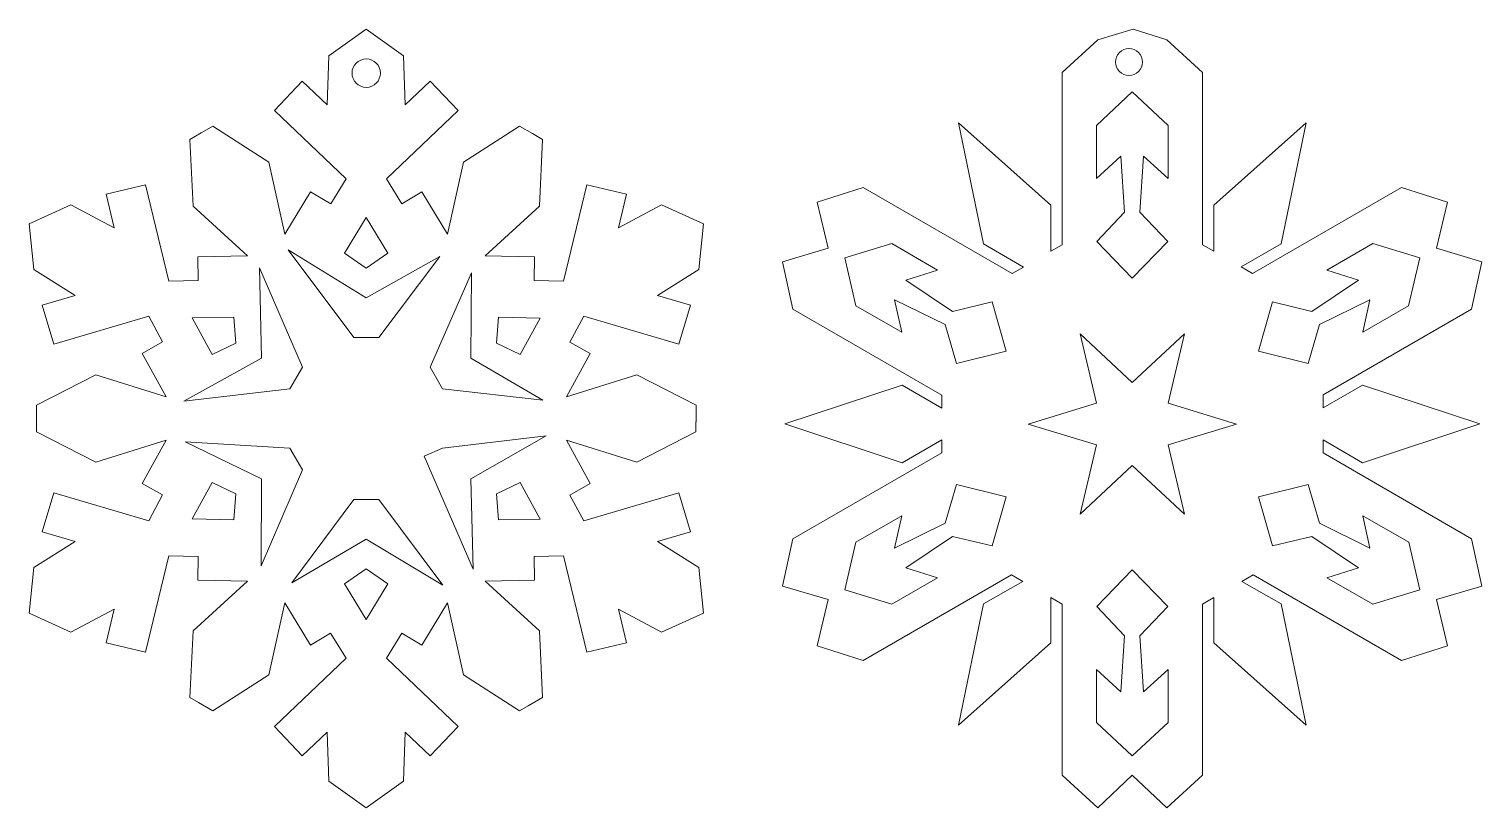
# Model space of a CAD drawing. Header units: millimetres. Extents: x -101 to 99, y -101 to 103.
# Drawn here: x 5.9 to 97.3, y -3.1 to 45.8 of the extents above; entities that cross this region are included whole.
import ezdxf

# ---------------------------------------------------------------- set-up
doc = ezdxf.new("R2010")
doc.units = ezdxf.units.MM
doc.header["$MEASUREMENT"] = 0
doc.layers.add('layer 1', color=7, linetype='Continuous')

msp = doc.modelspace()

# ---------------------------------------------------------------- linework, layer by layer
at = {"layer": 'layer 1', "color": 254, "lineweight": 9}
for points, knots in [([(16.7712, 39.2844), (16.7712, 39.2844), (16.7712, 39.2846), (16.7712, 39.2846), (16.7712, 39.2846), (16.7712, 39.2846), (16.7714, 39.2844), (16.7714, 39.2844), (16.7714, 39.2844), (16.7714, 39.2844), (16.966, 39.3969), (16.966, 39.3969), (16.966, 39.3969), (16.966, 39.3969), (16.9664, 39.3962), (16.9664, 39.3962), (16.9664, 39.3962), (16.9664, 39.3962), (17.5024, 39.7056), (17.5024, 39.7056), (17.5024, 39.7056), (17.5024, 39.7056), (21.0269, 37.4409), (21.0269, 37.4409), (21.0269, 37.4409), (21.0269, 37.4409), (22.0285, 32.9134), (22.0285, 32.9134), (22.0285, 32.9134), (22.0285, 32.9134), (23.6422, 35.5778), (23.6422, 35.5778), (23.6422, 35.5778), (23.6422, 35.5778), (24.9114, 34.8243), (24.9114, 34.8243), (24.9114, 34.8243), (24.9114, 34.8243), (25.8775, 36.3896), (25.8775, 36.3896), (25.8775, 36.3896), (25.8775, 36.3896), (21.3708, 40.6851), (21.3708, 40.6851), (21.3708, 40.6851), (21.3708, 40.6851), (23.1186, 42.5452), (23.1186, 42.5452), (23.1186, 42.5452), (23.1186, 42.5452), (24.6936, 41.0584), (24.6936, 41.0584), (24.6936, 41.0584), (24.6936, 41.0584), (24.8049, 44.1235), (24.8049, 44.1235), (24.8049, 44.1235), (24.8049, 44.1235), (27.147, 45.8107), (27.147, 45.8107), (27.147, 45.8107), (27.147, 45.8107), (29.4888, 44.1235), (29.4888, 44.1235), (29.4888, 44.1235), (29.4888, 44.1235), (29.6003, 41.0584), (29.6003, 41.0584), (29.6003, 41.0584), (29.6003, 41.0584), (31.1753, 42.5453), (31.1753, 42.5453), (31.1753, 42.5453), (31.1753, 42.5453), (32.9231, 40.6853), (32.9231, 40.6853), (32.9231, 40.6853), (32.9231, 40.6853), (28.4164, 36.3898), (28.4164, 36.3898), (28.4164, 36.3898), (28.4164, 36.3898), (29.3825, 34.8243), (29.3825, 34.8243), (29.3825, 34.8243), (29.3825, 34.8243), (30.6517, 35.5779), (30.6517, 35.5779), (30.6517, 35.5779), (30.6517, 35.5779), (32.2655, 32.9134), (32.2655, 32.9134), (32.2655, 32.9134), (32.2655, 32.9134), (33.2672, 37.4409), (33.2672, 37.4409), (33.2672, 37.4409), (33.2672, 37.4409), (36.7917, 39.7057), (36.7917, 39.7057), (36.7917, 39.7057), (36.7917, 39.7057), (37.5994, 39.2396), (37.5994, 39.2396), (37.5994, 39.2396), (37.5994, 39.2396), (37.6987, 39.1822), (37.6987, 39.1822), (37.6987, 39.1822), (37.6987, 39.1822), (37.6981, 39.1812), (37.6981, 39.1812), (37.6981, 39.1812), (37.6981, 39.1812), (38.2341, 38.8719), (38.2341, 38.8719), (38.2341, 38.8719), (38.2341, 38.8719), (38.035, 34.6872), (38.035, 34.6872), (38.035, 34.6872), (38.035, 34.6872), (34.6149, 31.556), (34.6149, 31.556), (34.6149, 31.556), (34.6149, 31.556), (37.7291, 31.4905), (37.7291, 31.4905), (37.7291, 31.4905), (37.7291, 31.4905), (37.7112, 30.0146), (37.7112, 30.0146), (37.7112, 30.0146), (37.7112, 30.0146), (39.5501, 29.9607), (39.5501, 29.9607), (39.5501, 29.9607), (39.5501, 29.9607), (41.0166, 36.0114), (41.0166, 36.0114), (41.0166, 36.0114), (41.0166, 36.0114), (43.5014, 35.4277), (43.5014, 35.4277), (43.5014, 35.4277), (43.5014, 35.4277), (43.0013, 33.3202), (43.0013, 33.3202), (43.0013, 33.3202), (43.0013, 33.3202), (45.7114, 34.7564), (45.7114, 34.7564), (45.7114, 34.7564), (45.7114, 34.7564), (48.3435, 33.5717), (48.3435, 33.5717), (48.3435, 33.5717), (48.3435, 33.5717), (48.0534, 30.7001), (48.0534, 30.7001), (48.0534, 30.7001), (48.0534, 30.7001), (45.4546, 29.071), (45.4546, 29.071), (45.4546, 29.071), (45.4546, 29.071), (47.5299, 28.4503), (47.5299, 28.4503), (47.5299, 28.4503), (47.5299, 28.4503), (46.7929, 26.0067), (46.7929, 26.0067), (46.7929, 26.0067), (46.7929, 26.0067), (40.8196, 27.7619), (40.8196, 27.7619), (40.8196, 27.7619), (40.8196, 27.7619), (39.9469, 26.1424), (39.9469, 26.1424), (39.9469, 26.1424), (39.9469, 26.1424), (41.2341, 25.42), (41.2341, 25.42), (41.2341, 25.42), (41.2341, 25.42), (39.7335, 22.6904), (39.7335, 22.6904), (39.7335, 22.6904), (39.7335, 22.6904), (44.1554, 24.0867), (44.1554, 24.0867), (44.1554, 24.0867), (44.1554, 24.0867), (47.879, 22.1667), (47.879, 22.1667), (47.879, 22.1667), (47.879, 22.1667), (47.879, 21.3801), (47.879, 21.3801), (47.879, 21.3801), (47.879, 21.3801), (47.879, 21.1195), (47.879, 21.1195), (47.879, 21.1195), (47.879, 21.1195), (47.878, 21.1195), (47.878, 21.1195), (47.878, 21.1195), (47.878, 21.1195), (47.878, 20.5006), (47.878, 20.5006), (47.878, 20.5006), (47.878, 20.5006), (44.1544, 18.5807), (44.1544, 18.5807), (44.1544, 18.5807), (44.1544, 18.5807), (39.7325, 19.9768), (39.7325, 19.9768), (39.7325, 19.9768), (39.7325, 19.9768), (41.2331, 17.2472), (41.2331, 17.2472), (41.2331, 17.2472), (41.2331, 17.2472), (39.9459, 16.5248), (39.9459, 16.5248), (39.9459, 16.5248), (39.9459, 16.5248), (40.8186, 14.9055), (40.8186, 14.9055), (40.8186, 14.9055), (40.8186, 14.9055), (46.7918, 16.6606), (46.7918, 16.6606), (46.7918, 16.6606), (46.7918, 16.6606), (47.5289, 14.2171), (47.5289, 14.2171), (47.5289, 14.2171), (47.5289, 14.2171), (45.4538, 13.5964), (45.4538, 13.5964), (45.4538, 13.5964), (45.4538, 13.5964), (48.0525, 11.9673), (48.0525, 11.9673), (48.0525, 11.9673), (48.0525, 11.9673), (48.0525, 11.9673), (48.0525, 11.9673), (48.0525, 11.9673), (48.0525, 11.9673), (48.3425, 9.0955), (48.3425, 9.0955), (48.3425, 9.0955), (48.3425, 9.0955), (45.7106, 7.9109), (45.7106, 7.9109), (45.7106, 7.9109), (45.7106, 7.9109), (43.0003, 9.347), (43.0003, 9.347), (43.0003, 9.347), (43.0003, 9.347), (43.5005, 7.2395), (43.5005, 7.2395), (43.5005, 7.2395), (43.5005, 7.2395), (41.0158, 6.656), (41.0158, 6.656), (41.0158, 6.656), (41.0158, 6.656), (39.5491, 12.7065), (39.5491, 12.7065), (39.5491, 12.7065), (39.5491, 12.7065), (37.7104, 12.6526), (37.7104, 12.6526), (37.7104, 12.6526), (37.7104, 12.6526), (37.7283, 11.1767), (37.7283, 11.1767), (37.7283, 11.1767), (37.7283, 11.1767), (34.614, 11.1112), (34.614, 11.1112), (34.614, 11.1112), (34.614, 11.1112), (38.0342, 7.9802), (38.0342, 7.9802), (38.0342, 7.9802), (38.0342, 7.9802), (38.2333, 3.7953), (38.2333, 3.7953), (38.2333, 3.7953), (38.2333, 3.7953), (37.3264, 3.2718), (37.3264, 3.2718), (37.3264, 3.2718), (37.3264, 3.2718), (37.3259, 3.2727), (37.3259, 3.2727), (37.3259, 3.2727), (37.3259, 3.2727), (36.7897, 2.9631), (36.7897, 2.9631), (36.7897, 2.9631), (36.7897, 2.9631), (33.2652, 5.2279), (33.2652, 5.2279), (33.2652, 5.2279), (33.2652, 5.2279), (32.2636, 9.7555), (32.2636, 9.7555), (32.2636, 9.7555), (32.2636, 9.7555), (30.65, 7.0911), (30.65, 7.0911), (30.65, 7.0911), (30.65, 7.0911), (29.3808, 7.8446), (29.3808, 7.8446), (29.3808, 7.8446), (29.3808, 7.8446), (28.4148, 6.2792), (28.4148, 6.2792), (28.4148, 6.2792), (28.4148, 6.2792), (32.9213, 1.9838), (32.9213, 1.9838), (32.9213, 1.9838), (32.9213, 1.9838), (31.1735, 0.1237), (31.1735, 0.1237), (31.1735, 0.1237), (31.1735, 0.1237), (29.5986, 1.6105), (29.5986, 1.6105), (29.5986, 1.6105), (29.5986, 1.6105), (29.4872, -1.4546), (29.4872, -1.4546), (29.4872, -1.4546), (29.4872, -1.4546), (27.1453, -3.1416), (27.1453, -3.1416), (27.1453, -3.1416), (27.1453, -3.1416), (24.8033, -1.4546), (24.8033, -1.4546), (24.8033, -1.4546), (24.8033, -1.4546), (24.6918, 1.6105), (24.6918, 1.6105), (24.6918, 1.6105), (24.6918, 1.6105), (23.1168, 0.1237), (23.1168, 0.1237), (23.1168, 0.1237), (23.1168, 0.1237), (21.369, 1.9838), (21.369, 1.9838), (21.369, 1.9838), (21.369, 1.9838), (25.8757, 6.2792), (25.8757, 6.2792), (25.8757, 6.2792), (25.8757, 6.2792), (24.9096, 7.8446), (24.9096, 7.8446), (24.9096, 7.8446), (24.9096, 7.8446), (23.6404, 7.0911), (23.6404, 7.0911), (23.6404, 7.0911), (23.6404, 7.0911), (22.0266, 9.7555), (22.0266, 9.7555), (22.0266, 9.7555), (22.0266, 9.7555), (21.0251, 5.2279), (21.0251, 5.2279), (21.0251, 5.2279), (21.0251, 5.2279), (17.5005, 2.9631), (17.5005, 2.9631), (17.5005, 2.9631), (17.5005, 2.9631), (16.5935, 3.4866), (16.5935, 3.4866), (16.5935, 3.4866), (16.5935, 3.4866), (16.594, 3.4876), (16.594, 3.4876), (16.594, 3.4876), (16.594, 3.4876), (16.0582, 3.7972), (16.0582, 3.7972), (16.0582, 3.7972), (16.0582, 3.7972), (16.2572, 7.9819), (16.2572, 7.9819), (16.2572, 7.9819), (16.2572, 7.9819), (19.6772, 11.113), (19.6772, 11.113), (19.6772, 11.113), (19.6772, 11.113), (16.563, 11.1783), (16.563, 11.1783), (16.563, 11.1783), (16.563, 11.1783), (16.5811, 12.6543), (16.5811, 12.6543), (16.5811, 12.6543), (16.5811, 12.6543), (14.7422, 12.7082), (14.7422, 12.7082), (14.7422, 12.7082), (14.7422, 12.7082), (13.2756, 6.6576), (13.2756, 6.6576), (13.2756, 6.6576), (13.2756, 6.6576), (10.7909, 7.2412), (10.7909, 7.2412), (10.7909, 7.2412), (10.7909, 7.2412), (11.291, 9.3486), (11.291, 9.3486), (11.291, 9.3486), (11.291, 9.3486), (8.5809, 7.9125), (8.5809, 7.9125), (8.5809, 7.9125), (8.5809, 7.9125), (5.9489, 9.0972), (5.9489, 9.0972), (5.9489, 9.0972), (5.9489, 9.0972), (6.2389, 11.9689), (6.2389, 11.9689), (6.2389, 11.9689), (6.2389, 11.9689), (8.8376, 13.5979), (8.8376, 13.5979), (8.8376, 13.5979), (8.8376, 13.5979), (6.7626, 14.2186), (6.7626, 14.2186), (6.7626, 14.2186), (6.7626, 14.2186), (7.4995, 16.6622), (7.4995, 16.6622), (7.4995, 16.6622), (7.4995, 16.6622), (13.4727, 14.907), (13.4727, 14.907), (13.4727, 14.907), (13.4727, 14.907), (14.3454, 16.5265), (14.3454, 16.5265), (14.3454, 16.5265), (14.3454, 16.5265), (13.0582, 17.2489), (13.0582, 17.2489), (13.0582, 17.2489), (13.0582, 17.2489), (14.5588, 19.9785), (14.5588, 19.9785), (14.5588, 19.9785), (14.5588, 19.9785), (10.137, 18.5821), (10.137, 18.5821), (10.137, 18.5821), (10.137, 18.5821), (6.4134, 20.5022), (6.4134, 20.5022), (6.4134, 20.5022), (6.4134, 20.5022), (6.4134, 21.3538), (6.4134, 21.3538), (6.4134, 21.3538), (6.4134, 21.3538), (6.4134, 21.5492), (6.4134, 21.5492), (6.4134, 21.5492), (6.4134, 21.5492), (6.4144, 21.5492), (6.4144, 21.5492), (6.4144, 21.5492), (6.4144, 21.5492), (6.4144, 22.1683), (6.4144, 22.1683), (6.4144, 22.1683), (6.4144, 22.1683), (10.138, 24.0882), (10.138, 24.0882), (10.138, 24.0882), (10.138, 24.0882), (14.5597, 22.6919), (14.5597, 22.6919), (14.5597, 22.6919), (14.5597, 22.6919), (13.0592, 25.4216), (13.0592, 25.4216), (13.0592, 25.4216), (13.0592, 25.4216), (14.3463, 26.1439), (14.3463, 26.1439), (14.3463, 26.1439), (14.3463, 26.1439), (13.4737, 27.7634), (13.4737, 27.7634), (13.4737, 27.7634), (13.4737, 27.7634), (7.5005, 26.0083), (7.5005, 26.0083), (7.5005, 26.0083), (7.5005, 26.0083), (6.7636, 28.4518), (6.7636, 28.4518), (6.7636, 28.4518), (6.7636, 28.4518), (8.8386, 29.0724), (8.8386, 29.0724), (8.8386, 29.0724), (8.8386, 29.0724), (6.2399, 30.7014), (6.2399, 30.7014), (6.2399, 30.7014), (6.2399, 30.7014), (5.9499, 33.5732), (5.9499, 33.5732), (5.9499, 33.5732), (5.9499, 33.5732), (8.5818, 34.7578), (8.5818, 34.7578), (8.5818, 34.7578), (8.5818, 34.7578), (11.2921, 33.3217), (11.2921, 33.3217), (11.2921, 33.3217), (11.2921, 33.3217), (10.7919, 35.4292), (10.7919, 35.4292), (10.7919, 35.4292), (10.7919, 35.4292), (13.2766, 36.0129), (13.2766, 36.0129), (13.2766, 36.0129), (13.2766, 36.0129), (14.7432, 29.9622), (14.7432, 29.9622), (14.7432, 29.9622), (14.7432, 29.9622), (16.5819, 30.0161), (16.5819, 30.0161), (16.5819, 30.0161), (16.5819, 30.0161), (16.564, 31.492), (16.564, 31.492), (16.564, 31.492), (16.564, 31.492), (19.6782, 31.5573), (19.6782, 31.5573), (19.6782, 31.5573), (19.6782, 31.5573), (16.258, 34.6885), (16.258, 34.6885), (16.258, 34.6885), (16.258, 34.6885), (16.059, 38.8734), (16.059, 38.8734), (16.059, 38.8734), (16.059, 38.8734), (16.7712, 39.2844), (16.7712, 39.2844)], [0, 0, 0, 0, 0.0068493, 0.0068493, 0.0068493, 0.0068493, 0.0136986, 0.0136986, 0.0136986, 0.0136986, 0.0205479, 0.0205479, 0.0205479, 0.0205479, 0.0273973, 0.0273973, 0.0273973, 0.0273973, 0.0342466, 0.0342466, 0.0342466, 0.0342466, 0.0410959, 0.0410959, 0.0410959, 0.0410959, 0.0479452, 0.0479452, 0.0479452, 0.0479452, 0.0547945, 0.0547945, 0.0547945, 0.0547945, 0.0616438, 0.0616438, 0.0616438, 0.0616438, 0.0684932, 0.0684932, 0.0684932, 0.0684932, 0.0753425, 0.0753425, 0.0753425, 0.0753425, 0.0821918, 0.0821918, 0.0821918, 0.0821918, 0.0890411, 0.0890411, 0.0890411, 0.0890411, 0.0958904, 0.0958904, 0.0958904, 0.0958904, 0.1027397, 0.1027397, 0.1027397, 0.1027397, 0.109589, 0.109589, 0.109589, 0.109589, 0.1164384, 0.1164384, 0.1164384, 0.1164384, 0.1232877, 0.1232877, 0.1232877, 0.1232877, 0.130137, 0.130137, 0.130137, 0.130137, 0.1369863, 0.1369863, 0.1369863, 0.1369863, 0.1438356, 0.1438356, 0.1438356, 0.1438356, 0.1506849, 0.1506849, 0.1506849, 0.1506849, 0.1575342, 0.1575342, 0.1575342, 0.1575342, 0.1643836, 0.1643836, 0.1643836, 0.1643836, 0.1712329, 0.1712329, 0.1712329, 0.1712329, 0.1780822, 0.1780822, 0.1780822, 0.1780822, 0.1849315, 0.1849315, 0.1849315, 0.1849315, 0.1917808, 0.1917808, 0.1917808, 0.1917808, 0.1986301, 0.1986301, 0.1986301, 0.1986301, 0.2054795, 0.2054795, 0.2054795, 0.2054795, 0.2123288, 0.2123288, 0.2123288, 0.2123288, 0.2191781, 0.2191781, 0.2191781, 0.2191781, 0.2260274, 0.2260274, 0.2260274, 0.2260274, 0.2328767, 0.2328767, 0.2328767, 0.2328767, 0.239726, 0.239726, 0.239726, 0.239726, 0.2465753, 0.2465753, 0.2465753, 0.2465753, 0.2534247, 0.2534247, 0.2534247, 0.2534247, 0.260274, 0.260274, 0.260274, 0.260274, 0.2671233, 0.2671233, 0.2671233, 0.2671233, 0.2739726, 0.2739726, 0.2739726, 0.2739726, 0.2808219, 0.2808219, 0.2808219, 0.2808219, 0.2876712, 0.2876712, 0.2876712, 0.2876712, 0.2945205, 0.2945205, 0.2945205, 0.2945205, 0.3013699, 0.3013699, 0.3013699, 0.3013699, 0.3082192, 0.3082192, 0.3082192, 0.3082192, 0.3150685, 0.3150685, 0.3150685, 0.3150685, 0.3219178, 0.3219178, 0.3219178, 0.3219178, 0.3287671, 0.3287671, 0.3287671, 0.3287671, 0.3356164, 0.3356164, 0.3356164, 0.3356164, 0.3424658, 0.3424658, 0.3424658, 0.3424658, 0.3493151, 0.3493151, 0.3493151, 0.3493151, 0.3561644, 0.3561644, 0.3561644, 0.3561644, 0.3630137, 0.3630137, 0.3630137, 0.3630137, 0.369863, 0.369863, 0.369863, 0.369863, 0.3767123, 0.3767123, 0.3767123, 0.3767123, 0.3835616, 0.3835616, 0.3835616, 0.3835616, 0.390411, 0.390411, 0.390411, 0.390411, 0.3972603, 0.3972603, 0.3972603, 0.3972603, 0.4041096, 0.4041096, 0.4041096, 0.4041096, 0.4109589, 0.4109589, 0.4109589, 0.4109589, 0.4178082, 0.4178082, 0.4178082, 0.4178082, 0.4246575, 0.4246575, 0.4246575, 0.4246575, 0.4315068, 0.4315068, 0.4315068, 0.4315068, 0.4383562, 0.4383562, 0.4383562, 0.4383562, 0.4452055, 0.4452055, 0.4452055, 0.4452055, 0.4520548, 0.4520548, 0.4520548, 0.4520548, 0.4589041, 0.4589041, 0.4589041, 0.4589041, 0.4657534, 0.4657534, 0.4657534, 0.4657534, 0.4726027, 0.4726027, 0.4726027, 0.4726027, 0.4794521, 0.4794521, 0.4794521, 0.4794521, 0.4863014, 0.4863014, 0.4863014, 0.4863014, 0.4931507, 0.4931507, 0.4931507, 0.4931507, 0.5, 0.5, 0.5, 0.5, 0.5068493, 0.5068493, 0.5068493, 0.5068493, 0.5136986, 0.5136986, 0.5136986, 0.5136986, 0.5205479, 0.5205479, 0.5205479, 0.5205479, 0.5273973, 0.5273973, 0.5273973, 0.5273973, 0.5342466, 0.5342466, 0.5342466, 0.5342466, 0.5410959, 0.5410959, 0.5410959, 0.5410959, 0.5479452, 0.5479452, 0.5479452, 0.5479452, 0.5547945, 0.5547945, 0.5547945, 0.5547945, 0.5616438, 0.5616438, 0.5616438, 0.5616438, 0.5684932, 0.5684932, 0.5684932, 0.5684932, 0.5753425, 0.5753425, 0.5753425, 0.5753425, 0.5821918, 0.5821918, 0.5821918, 0.5821918, 0.5890411, 0.5890411, 0.5890411, 0.5890411, 0.5958904, 0.5958904, 0.5958904, 0.5958904, 0.6027397, 0.6027397, 0.6027397, 0.6027397, 0.609589, 0.609589, 0.609589, 0.609589, 0.6164384, 0.6164384, 0.6164384, 0.6164384, 0.6232877, 0.6232877, 0.6232877, 0.6232877, 0.630137, 0.630137, 0.630137, 0.630137, 0.6369863, 0.6369863, 0.6369863, 0.6369863, 0.6438356, 0.6438356, 0.6438356, 0.6438356, 0.6506849, 0.6506849, 0.6506849, 0.6506849, 0.6575342, 0.6575342, 0.6575342, 0.6575342, 0.6643836, 0.6643836, 0.6643836, 0.6643836, 0.6712329, 0.6712329, 0.6712329, 0.6712329, 0.6780822, 0.6780822, 0.6780822, 0.6780822, 0.6849315, 0.6849315, 0.6849315, 0.6849315, 0.6917808, 0.6917808, 0.6917808, 0.6917808, 0.6986301, 0.6986301, 0.6986301, 0.6986301, 0.7054795, 0.7054795, 0.7054795, 0.7054795, 0.7123288, 0.7123288, 0.7123288, 0.7123288, 0.7191781, 0.7191781, 0.7191781, 0.7191781, 0.7260274, 0.7260274, 0.7260274, 0.7260274, 0.7328767, 0.7328767, 0.7328767, 0.7328767, 0.739726, 0.739726, 0.739726, 0.739726, 0.7465753, 0.7465753, 0.7465753, 0.7465753, 0.7534247, 0.7534247, 0.7534247, 0.7534247, 0.760274, 0.760274, 0.760274, 0.760274, 0.7671233, 0.7671233, 0.7671233, 0.7671233, 0.7739726, 0.7739726, 0.7739726, 0.7739726, 0.7808219, 0.7808219, 0.7808219, 0.7808219, 0.7876712, 0.7876712, 0.7876712, 0.7876712, 0.7945205, 0.7945205, 0.7945205, 0.7945205, 0.8013699, 0.8013699, 0.8013699, 0.8013699, 0.8082192, 0.8082192, 0.8082192, 0.8082192, 0.8150685, 0.8150685, 0.8150685, 0.8150685, 0.8219178, 0.8219178, 0.8219178, 0.8219178, 0.8287671, 0.8287671, 0.8287671, 0.8287671, 0.8356164, 0.8356164, 0.8356164, 0.8356164, 0.8424658, 0.8424658, 0.8424658, 0.8424658, 0.8493151, 0.8493151, 0.8493151, 0.8493151, 0.8561644, 0.8561644, 0.8561644, 0.8561644, 0.8630137, 0.8630137, 0.8630137, 0.8630137, 0.869863, 0.869863, 0.869863, 0.869863, 0.8767123, 0.8767123, 0.8767123, 0.8767123, 0.8835616, 0.8835616, 0.8835616, 0.8835616, 0.890411, 0.890411, 0.890411, 0.890411, 0.8972603, 0.8972603, 0.8972603, 0.8972603, 0.9041096, 0.9041096, 0.9041096, 0.9041096, 0.9109589, 0.9109589, 0.9109589, 0.9109589, 0.9178082, 0.9178082, 0.9178082, 0.9178082, 0.9246575, 0.9246575, 0.9246575, 0.9246575, 0.9315068, 0.9315068, 0.9315068, 0.9315068, 0.9383562, 0.9383562, 0.9383562, 0.9383562, 0.9452055, 0.9452055, 0.9452055, 0.9452055, 0.9520548, 0.9520548, 0.9520548, 0.9520548, 0.9589041, 0.9589041, 0.9589041, 0.9589041, 0.9657534, 0.9657534, 0.9657534, 0.9657534, 0.9726027, 0.9726027, 0.9726027, 0.9726027, 0.9794521, 0.9794521, 0.9794521, 0.9794521, 0.9863014, 0.9863014, 0.9863014, 0.9863014, 1, 1, 1, 1]), ([(27.1462, 43.9343), (27.6395, 43.9343), (28.0394, 43.5344), (28.0394, 43.041), (28.0394, 43.041), (28.0394, 42.5477), (27.6395, 42.1478), (27.1462, 42.1478), (27.1462, 42.1478), (26.6529, 42.1478), (26.2529, 42.5477), (26.2529, 43.041), (26.2529, 43.041), (26.2529, 43.5344), (26.6529, 43.9343), (27.1462, 43.9343)], [0, 0, 0, 0, 0.2, 0.2, 0.2, 0.2, 0.4, 0.4, 0.4, 0.4, 0.6, 0.6, 0.6, 0.6, 1, 1, 1, 1]), ([(27.1461, 30.7898), (27.1461, 30.7898), (28.51, 31.7227), (28.51, 31.7227), (28.51, 31.7227), (28.51, 31.7227), (27.147, 33.9681), (27.147, 33.9681), (27.147, 33.9681), (27.147, 33.9681), (25.7839, 31.7225), (25.7839, 31.7225), (25.7839, 31.7225), (25.7839, 31.7225), (27.1461, 30.7898), (27.1461, 30.7898)], [0, 0, 0, 0, 0.2, 0.2, 0.2, 0.2, 0.4, 0.4, 0.4, 0.4, 0.6, 0.6, 0.6, 0.6, 1, 1, 1, 1]), ([(22.2486, 31.9362), (22.2486, 31.9362), (26.3585, 26.4222), (26.3585, 26.4222), (26.3585, 26.4222), (26.3585, 26.4222), (27.9294, 26.4245), (27.9294, 26.4245), (27.9294, 26.4245), (27.9294, 26.4245), (31.7656, 31.5088), (31.7656, 31.5088), (31.7656, 31.5088), (31.7656, 31.5088), (27.1471, 28.9283), (27.1471, 28.9283), (27.1471, 28.9283), (27.1471, 28.9283), (22.2486, 31.9362), (22.2486, 31.9362)], [0, 0, 0, 0, 0.1666667, 0.1666667, 0.1666667, 0.1666667, 0.3333333, 0.3333333, 0.3333333, 0.3333333, 0.5, 0.5, 0.5, 0.5, 0.6666667, 0.6666667, 0.6666667, 0.6666667, 1, 1, 1, 1]), ([(15.6714, 22.4244), (15.6714, 22.4244), (22.3462, 23.1962), (22.3462, 23.1962), (22.3462, 23.1962), (22.3462, 23.1962), (23.1296, 24.5578), (23.1296, 24.5578), (23.1296, 24.5578), (23.1296, 24.5578), (20.4366, 30.7949), (20.4366, 30.7949), (20.4366, 30.7949), (20.4366, 30.7949), (20.5701, 25.1322), (20.5701, 25.1322), (20.5701, 25.1322), (20.5701, 25.1322), (15.6714, 22.4244), (15.6714, 22.4244)], [0, 0, 0, 0, 0.1666667, 0.1666667, 0.1666667, 0.1666667, 0.3333333, 0.3333333, 0.3333333, 0.3333333, 0.5, 0.5, 0.5, 0.5, 0.6666667, 0.6666667, 0.6666667, 0.6666667, 1, 1, 1, 1]), ([(33.7558, 30.4808), (33.7558, 30.4808), (31.1584, 24.5603), (31.1584, 24.5603), (31.1584, 24.5603), (31.1584, 24.5603), (31.946, 23.201), (31.946, 23.201), (31.946, 23.201), (31.946, 23.201), (38.259, 22.4796), (38.259, 22.4796), (38.259, 22.4796), (38.259, 22.4796), (33.723, 25.1305), (33.723, 25.1305), (33.723, 25.1305), (33.723, 25.1305), (33.7558, 30.4808), (33.7558, 30.4808)], [0, 0, 0, 0, 0.1666667, 0.1666667, 0.1666667, 0.1666667, 0.3333333, 0.3333333, 0.3333333, 0.3333333, 0.5, 0.5, 0.5, 0.5, 0.6666667, 0.6666667, 0.6666667, 0.6666667, 1, 1, 1, 1]), ([(18.9574, 26.0621), (18.9574, 26.0621), (18.9574, 26.0621), (18.9574, 26.0621), (18.9574, 26.0621), (18.9574, 26.0621), (18.8315, 27.7096), (18.8315, 27.7096), (18.8315, 27.7096), (18.8315, 27.7096), (16.2056, 27.6519), (16.2056, 27.6519), (16.2056, 27.6519), (16.2056, 27.6519), (17.4687, 25.3488), (17.4687, 25.3488), (17.4687, 25.3488), (17.4687, 25.3488), (18.9574, 26.0621), (18.9574, 26.0621)], [0, 0, 0, 0, 0.1666667, 0.1666667, 0.1666667, 0.1666667, 0.3333333, 0.3333333, 0.3333333, 0.3333333, 0.5, 0.5, 0.5, 0.5, 0.6666667, 0.6666667, 0.6666667, 0.6666667, 1, 1, 1, 1]), ([(35.3348, 26.0622), (35.3348, 26.0622), (35.3348, 26.0622), (35.3348, 26.0622), (35.3348, 26.0622), (35.3348, 26.0622), (36.8246, 25.3473), (36.8246, 25.3473), (36.8246, 25.3473), (36.8246, 25.3473), (38.0877, 27.6506), (38.0877, 27.6506), (38.0877, 27.6506), (38.0877, 27.6506), (35.4616, 27.7083), (35.4616, 27.7083), (35.4616, 27.7083), (35.4616, 27.7083), (35.3348, 26.0622), (35.3348, 26.0622)], [0, 0, 0, 0, 0.1666667, 0.1666667, 0.1666667, 0.1666667, 0.3333333, 0.3333333, 0.3333333, 0.3333333, 0.5, 0.5, 0.5, 0.5, 0.6666667, 0.6666667, 0.6666667, 0.6666667, 1, 1, 1, 1]), ([(30.7951, 18.9745), (30.7951, 18.9745), (33.8724, 11.8727), (33.8724, 11.8727), (33.8724, 11.8727), (33.8724, 11.8727), (33.7221, 17.5367), (33.7221, 17.5367), (33.7221, 17.5367), (33.7221, 17.5367), (38.4647, 20.2531), (38.4647, 20.2531), (38.4647, 20.2531), (38.4647, 20.2531), (31.946, 19.4727), (31.946, 19.4727), (31.946, 19.4727), (31.946, 19.4727), (30.7951, 18.9745), (30.7951, 18.9745)], [0, 0, 0, 0, 0.1666667, 0.1666667, 0.1666667, 0.1666667, 0.3333333, 0.3333333, 0.3333333, 0.3333333, 0.5, 0.5, 0.5, 0.5, 0.6666667, 0.6666667, 0.6666667, 0.6666667, 1, 1, 1, 1]), ([(20.5411, 12.0704), (20.5411, 12.0704), (23.1339, 18.1086), (23.1339, 18.1086), (23.1339, 18.1086), (23.1339, 18.1086), (22.3462, 19.4678), (22.3462, 19.4678), (22.3462, 19.4678), (22.3462, 19.4678), (15.7657, 19.863), (15.7657, 19.863), (15.7657, 19.863), (15.7657, 19.863), (20.5691, 17.5383), (20.5691, 17.5383), (20.5691, 17.5383), (20.5691, 17.5383), (20.5411, 12.0704), (20.5411, 12.0704)], [0, 0, 0, 0, 0.1666667, 0.1666667, 0.1666667, 0.1666667, 0.3333333, 0.3333333, 0.3333333, 0.3333333, 0.5, 0.5, 0.5, 0.5, 0.6666667, 0.6666667, 0.6666667, 0.6666667, 1, 1, 1, 1]), ([(18.9574, 16.6066), (18.9574, 16.6066), (18.9574, 16.6066), (18.9574, 16.6066), (18.9574, 16.6066), (18.9574, 16.6066), (17.4677, 17.3215), (17.4677, 17.3215), (17.4677, 17.3215), (17.4677, 17.3215), (16.2046, 15.0183), (16.2046, 15.0183), (16.2046, 15.0183), (16.2046, 15.0183), (18.8307, 14.9606), (18.8307, 14.9606), (18.8307, 14.9606), (18.8307, 14.9606), (18.9574, 16.6066), (18.9574, 16.6066)], [0, 0, 0, 0, 0.1666667, 0.1666667, 0.1666667, 0.1666667, 0.3333333, 0.3333333, 0.3333333, 0.3333333, 0.5, 0.5, 0.5, 0.5, 0.6666667, 0.6666667, 0.6666667, 0.6666667, 1, 1, 1, 1]), ([(35.335, 16.6068), (35.335, 16.6068), (35.335, 16.6068), (35.335, 16.6068), (35.335, 16.6068), (35.335, 16.6068), (35.4606, 14.9591), (35.4606, 14.9591), (35.4606, 14.9591), (35.4606, 14.9591), (38.0868, 15.0168), (38.0868, 15.0168), (38.0868, 15.0168), (38.0868, 15.0168), (36.8238, 17.32), (36.8238, 17.32), (36.8238, 17.32), (36.8238, 17.32), (35.335, 16.6068), (35.335, 16.6068)], [0, 0, 0, 0, 0.1666667, 0.1666667, 0.1666667, 0.1666667, 0.3333333, 0.3333333, 0.3333333, 0.3333333, 0.5, 0.5, 0.5, 0.5, 0.6666667, 0.6666667, 0.6666667, 0.6666667, 1, 1, 1, 1]), ([(31.954, 10.8677), (31.954, 10.8677), (27.9336, 16.2467), (27.9336, 16.2467), (27.9336, 16.2467), (27.9336, 16.2467), (26.3627, 16.2442), (26.3627, 16.2442), (26.3627, 16.2442), (26.3627, 16.2442), (22.4741, 11.0052), (22.4741, 11.0052), (22.4741, 11.0052), (22.4741, 11.0052), (27.1453, 13.7406), (27.1453, 13.7406), (27.1453, 13.7406), (27.1453, 13.7406), (31.954, 10.8677), (31.954, 10.8677)], [0, 0, 0, 0, 0.1666667, 0.1666667, 0.1666667, 0.1666667, 0.3333333, 0.3333333, 0.3333333, 0.3333333, 0.5, 0.5, 0.5, 0.5, 0.6666667, 0.6666667, 0.6666667, 0.6666667, 1, 1, 1, 1]), ([(27.1463, 11.8789), (27.1463, 11.8789), (27.1463, 11.8789), (27.1463, 11.8789), (27.1463, 11.8789), (27.1463, 11.8789), (25.7823, 10.946), (25.7823, 10.946), (25.7823, 10.946), (25.7823, 10.946), (27.1453, 8.7007), (27.1453, 8.7007), (27.1453, 8.7007), (27.1453, 8.7007), (28.5083, 10.9462), (28.5083, 10.9462), (28.5083, 10.9462), (28.5083, 10.9462), (27.1463, 11.8789), (27.1463, 11.8789)], [0, 0, 0, 0, 0.1666667, 0.1666667, 0.1666667, 0.1666667, 0.3333333, 0.3333333, 0.3333333, 0.3333333, 0.5, 0.5, 0.5, 0.5, 0.6666667, 0.6666667, 0.6666667, 0.6666667, 1, 1, 1, 1])]:
    msp.add_open_spline(points, degree=3, knots=knots, dxfattribs=at)
at = {"layer": 'layer 1', "color": 30, "lineweight": 9}
for points, knots in [([(97.2889, 10.8), (97.2889, 10.8), (97.2889, 10.8), (97.2889, 10.8), (97.2889, 10.8), (97.2889, 10.8), (96.6397, 13.7748), (96.6397, 13.7748), (96.6397, 13.7748), (96.6397, 13.7748), (87.3002, 19.1669), (87.3002, 19.1669), (87.3002, 19.1669), (87.3002, 19.1669), (87.3002, 19.9835), (87.3002, 19.9835), (87.3002, 19.9835), (87.3002, 19.9835), (89.7809, 18.5513), (89.7809, 18.5513), (89.7809, 18.5513), (89.7809, 18.5513), (97.157, 20.9922), (97.157, 20.9922), (97.157, 20.9922), (97.157, 20.9922), (89.7809, 23.4331), (89.7809, 23.4331), (89.7809, 23.4331), (89.7809, 23.4331), (87.3002, 22.0009), (87.3002, 22.0009), (87.3002, 22.0009), (87.3002, 22.0009), (87.3001, 22.8159), (87.3001, 22.8159), (87.3001, 22.8159), (87.3001, 22.8159), (96.6397, 28.2083), (96.6397, 28.2083), (96.6397, 28.2083), (96.6397, 28.2083), (97.2888, 31.183), (97.2888, 31.183), (97.2888, 31.183), (97.2888, 31.183), (94.4313, 32.0331), (94.4313, 32.0331), (94.4313, 32.0331), (94.4313, 32.0331), (95.1238, 34.9329), (95.1238, 34.9329), (95.1238, 34.9329), (95.1238, 34.9329), (92.223, 35.8581), (92.223, 35.8581), (92.223, 35.8581), (92.223, 35.8581), (82.856, 30.4501), (82.856, 30.4501), (82.856, 30.4501), (82.856, 30.4501), (82.1487, 30.8584), (82.1487, 30.8584), (82.1487, 30.8584), (82.1487, 30.8584), (84.6569, 32.3065), (84.6569, 32.3065), (84.6569, 32.3065), (84.6569, 32.3065), (86.231, 39.9149), (86.231, 39.9149), (86.231, 39.9149), (86.231, 39.9149), (80.429, 34.7475), (80.429, 34.7475), (80.429, 34.7475), (80.429, 34.7475), (80.4291, 31.8512), (80.4291, 31.8512), (80.4291, 31.8512), (80.4291, 31.8512), (79.7232, 32.2586), (79.7232, 32.2586), (79.7232, 32.2586), (79.7232, 32.2586), (79.7232, 43.0746), (79.7232, 43.0746), (79.7232, 43.0746), (79.7232, 43.0746), (77.4716, 45.1242), (77.4716, 45.1242), (77.4716, 45.1242), (77.4716, 45.1242), (75.3688, 45.8107), (75.3688, 45.8107), (75.3688, 45.8107), (75.3688, 45.8107), (73.1417, 45.1242), (73.1417, 45.1242), (73.1417, 45.1242), (73.1417, 45.1242), (70.8899, 43.0746), (70.8899, 43.0746), (70.8899, 43.0746), (70.8899, 43.0746), (70.8899, 32.2517), (70.8899, 32.2517), (70.8899, 32.2517), (70.8899, 32.2517), (70.1827, 31.8434), (70.1827, 31.8434), (70.1827, 31.8434), (70.1827, 31.8434), (70.1827, 34.7464), (70.1827, 34.7464), (70.1827, 34.7464), (70.1827, 34.7464), (64.3808, 39.9139), (64.3808, 39.9139), (64.3808, 39.9139), (64.3808, 39.9139), (65.955, 32.3055), (65.955, 32.3055), (65.955, 32.3055), (65.955, 32.3055), (68.4691, 30.8539), (68.4691, 30.8539), (68.4691, 30.8539), (68.4691, 30.8539), (67.7633, 30.4464), (67.7633, 30.4464), (67.7633, 30.4464), (67.7633, 30.4464), (58.3903, 35.858), (58.3903, 35.858), (58.3903, 35.858), (58.3903, 35.858), (55.4894, 34.9328), (55.4894, 34.9328), (55.4894, 34.9328), (55.4894, 34.9328), (56.182, 32.033), (56.182, 32.033), (56.182, 32.033), (56.182, 32.033), (53.3244, 31.1828), (53.3244, 31.1828), (53.3244, 31.1828), (53.3244, 31.1828), (53.9736, 28.208), (53.9736, 28.208), (53.9736, 28.208), (53.9736, 28.208), (63.3245, 22.8094), (63.3245, 22.8094), (63.3245, 22.8094), (63.3245, 22.8094), (63.3245, 21.9927), (63.3245, 21.9927), (63.3245, 21.9927), (63.3245, 21.9927), (60.8323, 23.4315), (60.8323, 23.4315), (60.8323, 23.4315), (60.8323, 23.4315), (53.4563, 20.9905), (53.4563, 20.9905), (53.4563, 20.9905), (53.4563, 20.9905), (60.8324, 18.5497), (60.8324, 18.5497), (60.8324, 18.5497), (60.8324, 18.5497), (63.3246, 19.9885), (63.3246, 19.9885), (63.3246, 19.9885), (63.3246, 19.9885), (63.3246, 19.1734), (63.3246, 19.1734), (63.3246, 19.1734), (63.3246, 19.1734), (53.9735, 13.7746), (53.9735, 13.7746), (53.9735, 13.7746), (53.9735, 13.7746), (53.3244, 10.7998), (53.3244, 10.7998), (53.3244, 10.7998), (53.3244, 10.7998), (56.182, 9.9497), (56.182, 9.9497), (56.182, 9.9497), (56.182, 9.9497), (55.4894, 7.0499), (55.4894, 7.0499), (55.4894, 7.0499), (55.4894, 7.0499), (58.3903, 6.1247), (58.3903, 6.1247), (58.3903, 6.1247), (58.3903, 6.1247), (67.7129, 11.5072), (67.7129, 11.5072), (67.7129, 11.5072), (67.7129, 11.5072), (68.4201, 11.0988), (68.4201, 11.0988), (68.4201, 11.0988), (68.4201, 11.0988), (65.9563, 9.6764), (65.9563, 9.6764), (65.9563, 9.6764), (65.9563, 9.6764), (64.3822, 2.068), (64.3822, 2.068), (64.3822, 2.068), (64.3822, 2.068), (70.1841, 7.2354), (70.1841, 7.2354), (70.1841, 7.2354), (70.1841, 7.2354), (70.1841, 10.0805), (70.1841, 10.0805), (70.1841, 10.0805), (70.1841, 10.0805), (70.89, 9.673), (70.89, 9.673), (70.89, 9.673), (70.89, 9.673), (70.89, -1.092), (70.89, -1.092), (70.89, -1.092), (70.89, -1.092), (73.1417, -3.1416), (73.1417, -3.1416), (73.1417, -3.1416), (73.1417, -3.1416), (75.3067, -1.092), (75.3067, -1.092), (75.3067, -1.092), (75.3067, -1.092), (77.4717, -3.1416), (77.4717, -3.1416), (77.4717, -3.1416), (77.4717, -3.1416), (79.7233, -1.092), (79.7233, -1.092), (79.7233, -1.092), (79.7233, -1.092), (79.7232, 9.6667), (79.7232, 9.6667), (79.7232, 9.6667), (79.7232, 9.6667), (80.4305, 10.075), (80.4305, 10.075), (80.4305, 10.075), (80.4305, 10.075), (80.4305, 7.2362), (80.4305, 7.2362), (80.4305, 7.2362), (80.4305, 7.2362), (86.2325, 2.0688), (86.2325, 2.0688), (86.2325, 2.0688), (86.2325, 2.0688), (84.6583, 9.6771), (84.6583, 9.6771), (84.6583, 9.6771), (84.6583, 9.6771), (82.1999, 11.0966), (82.1999, 11.0966), (82.1999, 11.0966), (82.1999, 11.0966), (82.9057, 11.5041), (82.9057, 11.5041), (82.9057, 11.5041), (82.9057, 11.5041), (92.2231, 6.1248), (92.2231, 6.1248), (92.2231, 6.1248), (92.2231, 6.1248), (95.1239, 7.05), (95.1239, 7.05), (95.1239, 7.05), (95.1239, 7.05), (94.4315, 9.9498), (94.4315, 9.9498), (94.4315, 9.9498), (94.4315, 9.9498), (97.2889, 10.8), (97.2889, 10.8)], [0, 0, 0, 0, 0.0135135, 0.0135135, 0.0135135, 0.0135135, 0.027027, 0.027027, 0.027027, 0.027027, 0.0405405, 0.0405405, 0.0405405, 0.0405405, 0.0540541, 0.0540541, 0.0540541, 0.0540541, 0.0675676, 0.0675676, 0.0675676, 0.0675676, 0.0810811, 0.0810811, 0.0810811, 0.0810811, 0.0945946, 0.0945946, 0.0945946, 0.0945946, 0.1081081, 0.1081081, 0.1081081, 0.1081081, 0.1216216, 0.1216216, 0.1216216, 0.1216216, 0.1351351, 0.1351351, 0.1351351, 0.1351351, 0.1486486, 0.1486486, 0.1486486, 0.1486486, 0.1621622, 0.1621622, 0.1621622, 0.1621622, 0.1756757, 0.1756757, 0.1756757, 0.1756757, 0.1891892, 0.1891892, 0.1891892, 0.1891892, 0.2027027, 0.2027027, 0.2027027, 0.2027027, 0.2162162, 0.2162162, 0.2162162, 0.2162162, 0.2297297, 0.2297297, 0.2297297, 0.2297297, 0.2432432, 0.2432432, 0.2432432, 0.2432432, 0.2567568, 0.2567568, 0.2567568, 0.2567568, 0.2702703, 0.2702703, 0.2702703, 0.2702703, 0.2837838, 0.2837838, 0.2837838, 0.2837838, 0.2972973, 0.2972973, 0.2972973, 0.2972973, 0.3108108, 0.3108108, 0.3108108, 0.3108108, 0.3243243, 0.3243243, 0.3243243, 0.3243243, 0.3378378, 0.3378378, 0.3378378, 0.3378378, 0.3513514, 0.3513514, 0.3513514, 0.3513514, 0.3648649, 0.3648649, 0.3648649, 0.3648649, 0.3783784, 0.3783784, 0.3783784, 0.3783784, 0.3918919, 0.3918919, 0.3918919, 0.3918919, 0.4054054, 0.4054054, 0.4054054, 0.4054054, 0.4189189, 0.4189189, 0.4189189, 0.4189189, 0.4324324, 0.4324324, 0.4324324, 0.4324324, 0.4459459, 0.4459459, 0.4459459, 0.4459459, 0.4594595, 0.4594595, 0.4594595, 0.4594595, 0.472973, 0.472973, 0.472973, 0.472973, 0.4864865, 0.4864865, 0.4864865, 0.4864865, 0.5, 0.5, 0.5, 0.5, 0.5135135, 0.5135135, 0.5135135, 0.5135135, 0.527027, 0.527027, 0.527027, 0.527027, 0.5405405, 0.5405405, 0.5405405, 0.5405405, 0.5540541, 0.5540541, 0.5540541, 0.5540541, 0.5675676, 0.5675676, 0.5675676, 0.5675676, 0.5810811, 0.5810811, 0.5810811, 0.5810811, 0.5945946, 0.5945946, 0.5945946, 0.5945946, 0.6081081, 0.6081081, 0.6081081, 0.6081081, 0.6216216, 0.6216216, 0.6216216, 0.6216216, 0.6351351, 0.6351351, 0.6351351, 0.6351351, 0.6486486, 0.6486486, 0.6486486, 0.6486486, 0.6621622, 0.6621622, 0.6621622, 0.6621622, 0.6756757, 0.6756757, 0.6756757, 0.6756757, 0.6891892, 0.6891892, 0.6891892, 0.6891892, 0.7027027, 0.7027027, 0.7027027, 0.7027027, 0.7162162, 0.7162162, 0.7162162, 0.7162162, 0.7297297, 0.7297297, 0.7297297, 0.7297297, 0.7432432, 0.7432432, 0.7432432, 0.7432432, 0.7567568, 0.7567568, 0.7567568, 0.7567568, 0.7702703, 0.7702703, 0.7702703, 0.7702703, 0.7837838, 0.7837838, 0.7837838, 0.7837838, 0.7972973, 0.7972973, 0.7972973, 0.7972973, 0.8108108, 0.8108108, 0.8108108, 0.8108108, 0.8243243, 0.8243243, 0.8243243, 0.8243243, 0.8378378, 0.8378378, 0.8378378, 0.8378378, 0.8513514, 0.8513514, 0.8513514, 0.8513514, 0.8648649, 0.8648649, 0.8648649, 0.8648649, 0.8783784, 0.8783784, 0.8783784, 0.8783784, 0.8918919, 0.8918919, 0.8918919, 0.8918919, 0.9054054, 0.9054054, 0.9054054, 0.9054054, 0.9189189, 0.9189189, 0.9189189, 0.9189189, 0.9324324, 0.9324324, 0.9324324, 0.9324324, 0.9459459, 0.9459459, 0.9459459, 0.9459459, 0.9594595, 0.9594595, 0.9594595, 0.9594595, 0.972973, 0.972973, 0.972973, 0.972973, 1, 1, 1, 1]), ([(75.0998, 44.5838), (75.5676, 44.5838), (75.9468, 44.2046), (75.9468, 43.7368), (75.9468, 43.7368), (75.9468, 43.2691), (75.5676, 42.8899), (75.0998, 42.8899), (75.0998, 42.8899), (74.632, 42.8899), (74.2528, 43.2691), (74.2528, 43.7368), (74.2528, 43.7368), (74.2528, 44.2046), (74.632, 44.5838), (75.0998, 44.5838)], [0, 0, 0, 0, 0.2, 0.2, 0.2, 0.2, 0.4, 0.4, 0.4, 0.4, 0.6, 0.6, 0.6, 0.6, 1, 1, 1, 1]), ([(73.0742, 32.4612), (73.0742, 32.4612), (73.0742, 32.4612), (73.0742, 32.4612), (73.0742, 32.4612), (73.0742, 32.4612), (74.8255, 34.3087), (74.8255, 34.3087), (74.8255, 34.3087), (74.8255, 34.3087), (74.5945, 37.8304), (74.5945, 37.8304), (74.5945, 37.8304), (74.5945, 37.8304), (73.055, 36.4256), (73.055, 36.4256), (73.055, 36.4256), (73.055, 36.4256), (73.055, 39.7549), (73.055, 39.7549), (73.055, 39.7549), (73.055, 39.7549), (75.3067, 41.8574), (75.3067, 41.8574), (75.3067, 41.8574), (75.3067, 41.8574), (77.5582, 39.7549), (77.5582, 39.7549), (77.5582, 39.7549), (77.5582, 39.7549), (77.5582, 36.4256), (77.5582, 36.4256), (77.5582, 36.4256), (77.5582, 36.4256), (76.0186, 37.8304), (76.0186, 37.8304), (76.0186, 37.8304), (76.0186, 37.8304), (75.7877, 34.3087), (75.7877, 34.3087), (75.7877, 34.3087), (75.7877, 34.3087), (77.539, 32.4612), (77.539, 32.4612), (77.539, 32.4612), (77.539, 32.4612), (75.3067, 30.1566), (75.3067, 30.1566), (75.3067, 30.1566), (75.3067, 30.1566), (73.0742, 32.4612), (73.0742, 32.4612)], [0, 0, 0, 0, 0.0714286, 0.0714286, 0.0714286, 0.0714286, 0.1428571, 0.1428571, 0.1428571, 0.1428571, 0.2142857, 0.2142857, 0.2142857, 0.2142857, 0.2857143, 0.2857143, 0.2857143, 0.2857143, 0.3571429, 0.3571429, 0.3571429, 0.3571429, 0.4285714, 0.4285714, 0.4285714, 0.4285714, 0.5, 0.5, 0.5, 0.5, 0.5714286, 0.5714286, 0.5714286, 0.5714286, 0.6428571, 0.6428571, 0.6428571, 0.6428571, 0.7142857, 0.7142857, 0.7142857, 0.7142857, 0.7857143, 0.7857143, 0.7857143, 0.7857143, 0.8571429, 0.8571429, 0.8571429, 0.8571429, 1, 1, 1, 1]), ([(64.2573, 24.7929), (64.2573, 24.7929), (64.2573, 24.7929), (64.2573, 24.7929), (64.2573, 24.7929), (64.2573, 24.7929), (63.5329, 27.2334), (63.5329, 27.2334), (63.5329, 27.2334), (63.5329, 27.2334), (60.3675, 28.7942), (60.3675, 28.7942), (60.3675, 28.7942), (60.3675, 28.7942), (60.8144, 26.7585), (60.8144, 26.7585), (60.8144, 26.7585), (60.8144, 26.7585), (57.931, 28.4231), (57.931, 28.4231), (57.931, 28.4231), (57.931, 28.4231), (57.2361, 31.4244), (57.2361, 31.4244), (57.2361, 31.4244), (57.2361, 31.4244), (60.1827, 32.3231), (60.1827, 32.3231), (60.1827, 32.3231), (60.1827, 32.3231), (63.0659, 30.6585), (63.0659, 30.6585), (63.0659, 30.6585), (63.0659, 30.6585), (61.0796, 30.0276), (61.0796, 30.0276), (61.0796, 30.0276), (61.0796, 30.0276), (64.0141, 28.0666), (64.0141, 28.0666), (64.0141, 28.0666), (64.0141, 28.0666), (66.4896, 28.6596), (66.4896, 28.6596), (66.4896, 28.6596), (66.4896, 28.6596), (67.3693, 25.5739), (67.3693, 25.5739), (67.3693, 25.5739), (67.3693, 25.5739), (64.2573, 24.7929), (64.2573, 24.7929)], [0, 0, 0, 0, 0.0714286, 0.0714286, 0.0714286, 0.0714286, 0.1428571, 0.1428571, 0.1428571, 0.1428571, 0.2142857, 0.2142857, 0.2142857, 0.2142857, 0.2857143, 0.2857143, 0.2857143, 0.2857143, 0.3571429, 0.3571429, 0.3571429, 0.3571429, 0.4285714, 0.4285714, 0.4285714, 0.4285714, 0.5, 0.5, 0.5, 0.5, 0.5714286, 0.5714286, 0.5714286, 0.5714286, 0.6428571, 0.6428571, 0.6428571, 0.6428571, 0.7142857, 0.7142857, 0.7142857, 0.7142857, 0.7857143, 0.7857143, 0.7857143, 0.7857143, 0.8571429, 0.8571429, 0.8571429, 0.8571429, 1, 1, 1, 1]), ([(84.1235, 28.6597), (84.1235, 28.6597), (84.1235, 28.6597), (84.1235, 28.6597), (84.1235, 28.6597), (84.1235, 28.6597), (86.5992, 28.0668), (86.5992, 28.0668), (86.5992, 28.0668), (86.5992, 28.0668), (89.5337, 30.0277), (89.5337, 30.0277), (89.5337, 30.0277), (89.5337, 30.0277), (87.5472, 30.6586), (87.5472, 30.6586), (87.5472, 30.6586), (87.5472, 30.6586), (90.4305, 32.3233), (90.4305, 32.3233), (90.4305, 32.3233), (90.4305, 32.3233), (93.3772, 31.4246), (93.3772, 31.4246), (93.3772, 31.4246), (93.3772, 31.4246), (92.6822, 28.4233), (92.6822, 28.4233), (92.6822, 28.4233), (92.6822, 28.4233), (89.7989, 26.7586), (89.7989, 26.7586), (89.7989, 26.7586), (89.7989, 26.7586), (90.2457, 28.7944), (90.2457, 28.7944), (90.2457, 28.7944), (90.2457, 28.7944), (87.0803, 27.2335), (87.0803, 27.2335), (87.0803, 27.2335), (87.0803, 27.2335), (86.356, 24.7931), (86.356, 24.7931), (86.356, 24.7931), (86.356, 24.7931), (83.244, 25.5741), (83.244, 25.5741), (83.244, 25.5741), (83.244, 25.5741), (84.1235, 28.6597), (84.1235, 28.6597)], [0, 0, 0, 0, 0.0714286, 0.0714286, 0.0714286, 0.0714286, 0.1428571, 0.1428571, 0.1428571, 0.1428571, 0.2142857, 0.2142857, 0.2142857, 0.2142857, 0.2857143, 0.2857143, 0.2857143, 0.2857143, 0.3571429, 0.3571429, 0.3571429, 0.3571429, 0.4285714, 0.4285714, 0.4285714, 0.4285714, 0.5, 0.5, 0.5, 0.5, 0.5714286, 0.5714286, 0.5714286, 0.5714286, 0.6428571, 0.6428571, 0.6428571, 0.6428571, 0.7142857, 0.7142857, 0.7142857, 0.7142857, 0.7857143, 0.7857143, 0.7857143, 0.7857143, 0.8571429, 0.8571429, 0.8571429, 0.8571429, 1, 1, 1, 1]), ([(68.7638, 20.9877), (68.7638, 20.9877), (73.0562, 22.2883), (73.0562, 22.2883), (73.0562, 22.2883), (73.0562, 22.2883), (72.0361, 26.6559), (72.0361, 26.6559), (72.0361, 26.6559), (72.0361, 26.6559), (75.3091, 23.5891), (75.3091, 23.5891), (75.3091, 23.5891), (75.3091, 23.5891), (78.5815, 26.6561), (78.5815, 26.6561), (78.5815, 26.6561), (78.5815, 26.6561), (77.5618, 22.2886), (77.5618, 22.2886), (77.5618, 22.2886), (77.5618, 22.2886), (81.8543, 20.9877), (81.8543, 20.9877), (81.8543, 20.9877), (81.8543, 20.9877), (77.5619, 19.6871), (77.5619, 19.6871), (77.5619, 19.6871), (77.5619, 19.6871), (78.582, 15.3196), (78.582, 15.3196), (78.582, 15.3196), (78.582, 15.3196), (75.3091, 18.3864), (75.3091, 18.3864), (75.3091, 18.3864), (75.3091, 18.3864), (72.0365, 15.3193), (72.0365, 15.3193), (72.0365, 15.3193), (72.0365, 15.3193), (73.0562, 19.687), (73.0562, 19.687), (73.0562, 19.687), (73.0562, 19.687), (68.7638, 20.9877), (68.7638, 20.9877)], [0, 0, 0, 0, 0.0769231, 0.0769231, 0.0769231, 0.0769231, 0.1538462, 0.1538462, 0.1538462, 0.1538462, 0.2307692, 0.2307692, 0.2307692, 0.2307692, 0.3076923, 0.3076923, 0.3076923, 0.3076923, 0.3846154, 0.3846154, 0.3846154, 0.3846154, 0.4615385, 0.4615385, 0.4615385, 0.4615385, 0.5384615, 0.5384615, 0.5384615, 0.5384615, 0.6153846, 0.6153846, 0.6153846, 0.6153846, 0.6923077, 0.6923077, 0.6923077, 0.6923077, 0.7692308, 0.7692308, 0.7692308, 0.7692308, 0.8461538, 0.8461538, 0.8461538, 0.8461538, 1, 1, 1, 1]), ([(66.4896, 13.3231), (66.4896, 13.3231), (66.4896, 13.3231), (66.4896, 13.3231), (66.4896, 13.3231), (66.4896, 13.3231), (64.0141, 13.916), (64.0141, 13.916), (64.0141, 13.916), (64.0141, 13.916), (61.0796, 11.9551), (61.0796, 11.9551), (61.0796, 11.9551), (61.0796, 11.9551), (63.066, 11.3243), (63.066, 11.3243), (63.066, 11.3243), (63.066, 11.3243), (60.1827, 9.6596), (60.1827, 9.6596), (60.1827, 9.6596), (60.1827, 9.6596), (57.2361, 10.5583), (57.2361, 10.5583), (57.2361, 10.5583), (57.2361, 10.5583), (57.931, 13.5595), (57.931, 13.5595), (57.931, 13.5595), (57.931, 13.5595), (60.8144, 15.2242), (60.8144, 15.2242), (60.8144, 15.2242), (60.8144, 15.2242), (60.3675, 13.1884), (60.3675, 13.1884), (60.3675, 13.1884), (60.3675, 13.1884), (63.5329, 14.7493), (63.5329, 14.7493), (63.5329, 14.7493), (63.5329, 14.7493), (64.2573, 17.1897), (64.2573, 17.1897), (64.2573, 17.1897), (64.2573, 17.1897), (67.3693, 16.4087), (67.3693, 16.4087), (67.3693, 16.4087), (67.3693, 16.4087), (66.4896, 13.3231), (66.4896, 13.3231)], [0, 0, 0, 0, 0.0714286, 0.0714286, 0.0714286, 0.0714286, 0.1428571, 0.1428571, 0.1428571, 0.1428571, 0.2142857, 0.2142857, 0.2142857, 0.2142857, 0.2857143, 0.2857143, 0.2857143, 0.2857143, 0.3571429, 0.3571429, 0.3571429, 0.3571429, 0.4285714, 0.4285714, 0.4285714, 0.4285714, 0.5, 0.5, 0.5, 0.5, 0.5714286, 0.5714286, 0.5714286, 0.5714286, 0.6428571, 0.6428571, 0.6428571, 0.6428571, 0.7142857, 0.7142857, 0.7142857, 0.7142857, 0.7857143, 0.7857143, 0.7857143, 0.7857143, 0.8571429, 0.8571429, 0.8571429, 0.8571429, 1, 1, 1, 1]), ([(86.356, 17.1898), (86.356, 17.1898), (86.356, 17.1898), (86.356, 17.1898), (86.356, 17.1898), (86.356, 17.1898), (87.0804, 14.7494), (87.0804, 14.7494), (87.0804, 14.7494), (87.0804, 14.7494), (90.2458, 13.1885), (90.2458, 13.1885), (90.2458, 13.1885), (90.2458, 13.1885), (89.799, 15.2243), (89.799, 15.2243), (89.799, 15.2243), (89.799, 15.2243), (92.6823, 13.5596), (92.6823, 13.5596), (92.6823, 13.5596), (92.6823, 13.5596), (93.3773, 10.5584), (93.3773, 10.5584), (93.3773, 10.5584), (93.3773, 10.5584), (90.4306, 9.6596), (90.4306, 9.6596), (90.4306, 9.6596), (90.4306, 9.6596), (87.5474, 11.3243), (87.5474, 11.3243), (87.5474, 11.3243), (87.5474, 11.3243), (89.5337, 11.9552), (89.5337, 11.9552), (89.5337, 11.9552), (89.5337, 11.9552), (86.5992, 13.9161), (86.5992, 13.9161), (86.5992, 13.9161), (86.5992, 13.9161), (84.1237, 13.3232), (84.1237, 13.3232), (84.1237, 13.3232), (84.1237, 13.3232), (83.244, 16.4087), (83.244, 16.4087), (83.244, 16.4087), (83.244, 16.4087), (86.356, 17.1898), (86.356, 17.1898)], [0, 0, 0, 0, 0.0714286, 0.0714286, 0.0714286, 0.0714286, 0.1428571, 0.1428571, 0.1428571, 0.1428571, 0.2142857, 0.2142857, 0.2142857, 0.2142857, 0.2857143, 0.2857143, 0.2857143, 0.2857143, 0.3571429, 0.3571429, 0.3571429, 0.3571429, 0.4285714, 0.4285714, 0.4285714, 0.4285714, 0.5, 0.5, 0.5, 0.5, 0.5714286, 0.5714286, 0.5714286, 0.5714286, 0.6428571, 0.6428571, 0.6428571, 0.6428571, 0.7142857, 0.7142857, 0.7142857, 0.7142857, 0.7857143, 0.7857143, 0.7857143, 0.7857143, 0.8571429, 0.8571429, 0.8571429, 0.8571429, 1, 1, 1, 1]), ([(77.539, 9.5215), (77.539, 9.5215), (77.539, 9.5215), (77.539, 9.5215), (77.539, 9.5215), (77.539, 9.5215), (75.7878, 7.674), (75.7878, 7.674), (75.7878, 7.674), (75.7878, 7.674), (76.0187, 4.1522), (76.0187, 4.1522), (76.0187, 4.1522), (76.0187, 4.1522), (77.5582, 5.5571), (77.5582, 5.5571), (77.5582, 5.5571), (77.5582, 5.5571), (77.5582, 2.2277), (77.5582, 2.2277), (77.5582, 2.2277), (77.5582, 2.2277), (75.3067, 0.1252), (75.3067, 0.1252), (75.3067, 0.1252), (75.3067, 0.1252), (73.0551, 2.2277), (73.0551, 2.2277), (73.0551, 2.2277), (73.0551, 2.2277), (73.055, 5.5571), (73.055, 5.5571), (73.055, 5.5571), (73.055, 5.5571), (74.5946, 4.1522), (74.5946, 4.1522), (74.5946, 4.1522), (74.5946, 4.1522), (74.8256, 7.674), (74.8256, 7.674), (74.8256, 7.674), (74.8256, 7.674), (73.0743, 9.5215), (73.0743, 9.5215), (73.0743, 9.5215), (73.0743, 9.5215), (75.3067, 11.8261), (75.3067, 11.8261), (75.3067, 11.8261), (75.3067, 11.8261), (77.539, 9.5215), (77.539, 9.5215)], [0, 0, 0, 0, 0.0714286, 0.0714286, 0.0714286, 0.0714286, 0.1428571, 0.1428571, 0.1428571, 0.1428571, 0.2142857, 0.2142857, 0.2142857, 0.2142857, 0.2857143, 0.2857143, 0.2857143, 0.2857143, 0.3571429, 0.3571429, 0.3571429, 0.3571429, 0.4285714, 0.4285714, 0.4285714, 0.4285714, 0.5, 0.5, 0.5, 0.5, 0.5714286, 0.5714286, 0.5714286, 0.5714286, 0.6428571, 0.6428571, 0.6428571, 0.6428571, 0.7142857, 0.7142857, 0.7142857, 0.7142857, 0.7857143, 0.7857143, 0.7857143, 0.7857143, 0.8571429, 0.8571429, 0.8571429, 0.8571429, 1, 1, 1, 1])]:
    msp.add_open_spline(points, degree=3, knots=knots, dxfattribs=at)

doc.saveas('drawing.dxf')
